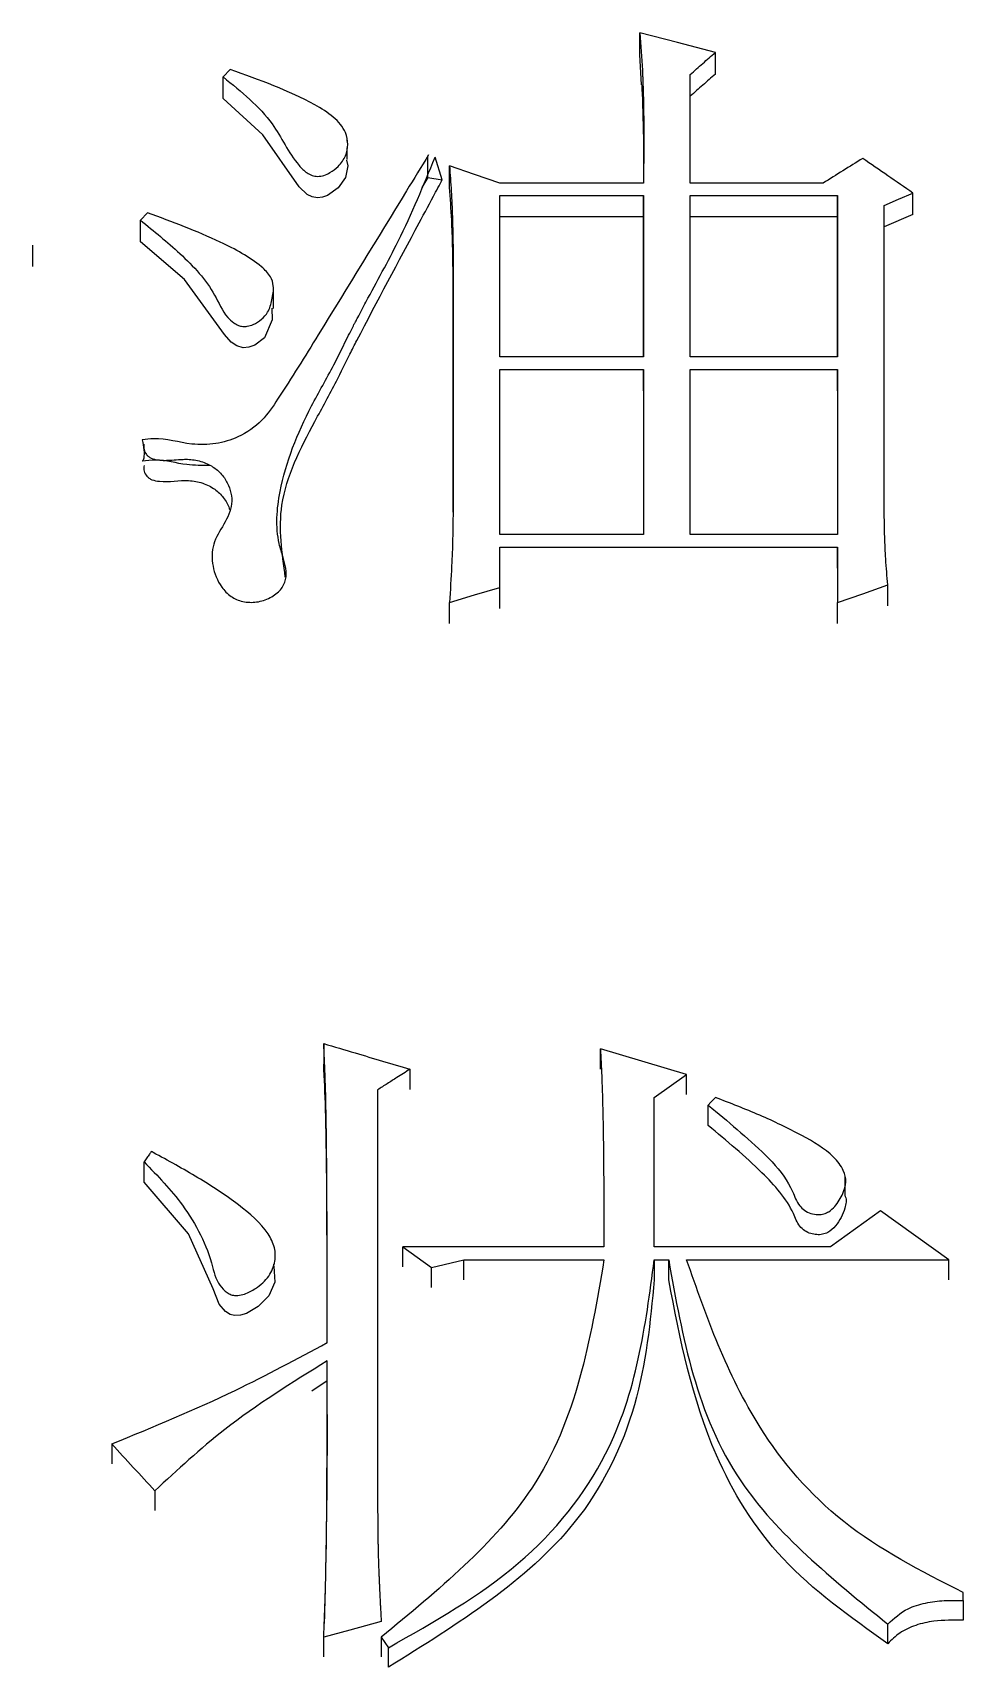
# Model space of a CAD drawing. Header units: millimetres. Extents: x 1852 to 4288, y 681 to 2404.
# Drawn here: x 2410.151 to 2412.953, y 2181.439 to 2186.363 of the extents above; entities that cross this region are included whole.
import ezdxf

# ---------------------------------------------------------------- set-up
doc = ezdxf.new("R2010")
doc.units = ezdxf.units.MM

msp = doc.modelspace()

# ---------------------------------------------------------------- linework, layer by layer
at = {"color": 7, "linetype": 'Continuous', "lineweight": 25}
for p, q in [((2411.9793, 2186.2975), (2411.9793, 2186.3629)), ((2412.2065, 2186.2383), (2412.2065, 2186.3037)), ((2410.7461, 2186.2518), (2410.7245, 2186.2296)), ((2411.9838, 2186.2058), (2411.9793, 2186.2975)), ((2410.7245, 2186.1643), (2410.7245, 2186.2296)), ((2412.1308, 2185.9099), (2412.1308, 2186.237)), ((2411.0977, 2186.0364), (2411.0977, 2186.0457)), ((2411.0977, 2185.9807), (2411.0977, 2186.0165)), ((2411.3844, 2185.9194), (2411.3627, 2185.9881)), ((2411.406, 2185.8971), (2411.406, 2185.962)), ((2411.3411, 2185.9268), (2411.3225, 2185.8966)), ((2411.3411, 2185.9268), (2411.3844, 2185.9194)), ((2411.9901, 2185.9099), (2411.5574, 2185.9099)), ((2412.531, 2185.9099), (2412.1308, 2185.9099)), ((2411.5574, 2185.8726), (2411.9901, 2185.8726)), ((2411.5574, 2185.3863), (2411.5574, 2185.8726)), ((2411.9901, 2185.8726), (2411.9901, 2185.3862)), ((2411.9901, 2185.8078), (2411.9901, 2185.8726)), ((2412.1308, 2185.8726), (2412.5743, 2185.8726)), ((2412.1308, 2185.3862), (2412.1308, 2185.8726)), ((2412.5743, 2185.8726), (2412.5743, 2185.3862)), ((2412.5743, 2185.8078), (2412.5743, 2185.8726)), ((2412.8014, 2185.8152), (2412.8014, 2185.88)), ((2410.4973, 2185.8204), (2410.4757, 2185.798)), ((2411.9901, 2185.8078), (2411.5574, 2185.8078)), ((2411.9901, 2185.3862), (2411.9901, 2185.8078)), ((2412.5743, 2185.8078), (2412.1308, 2185.8078)), ((2412.5743, 2185.3862), (2412.5743, 2185.8078)), ((2412.7149, 2184.9116), (2412.7149, 2185.8428)), ((2412.8014, 2185.8152), (2412.7149, 2185.778)), ((2410.4757, 2185.7333), (2410.4757, 2185.798)), ((2410.1512, 2185.6587), (2410.1512, 2185.7233)), ((2411.4168, 2185.7084), (2411.4168, 2184.9192)), ((2411.4168, 2185.7084), (2411.4168, 2185.6438)), ((2411.4168, 2184.9192), (2411.4168, 2185.6438)), ((2410.8759, 2185.5326), (2410.8759, 2185.5975)), ((2411.9901, 2185.3862), (2411.5574, 2185.3863)), ((2412.5743, 2185.3862), (2412.1308, 2185.3862)), ((2411.5574, 2185.3487), (2411.9901, 2185.3487)), ((2411.5575, 2184.8512), (2411.5574, 2185.3487)), ((2411.9901, 2185.3487), (2411.9901, 2184.8512)), ((2411.9901, 2185.2846), (2411.9901, 2185.3487)), ((2412.1308, 2185.3487), (2412.5743, 2185.3487)), ((2412.1308, 2184.8512), (2412.1308, 2185.3487)), ((2412.5743, 2185.3487), (2412.5743, 2184.8512)), ((2412.5743, 2185.2846), (2412.5743, 2185.3487)), ((2410.4865, 2185.1123), (2410.4865, 2185.1229)), ((2411.9901, 2184.8512), (2411.5575, 2184.8512)), ((2412.5743, 2184.8512), (2412.1308, 2184.8512)), ((2411.5575, 2184.8133), (2412.5743, 2184.8133)), ((2411.5575, 2184.6921), (2411.5575, 2184.8133)), ((2412.5743, 2184.8133), (2412.5743, 2184.6466)), ((2412.5743, 2184.75), (2412.5743, 2184.8133)), ((2411.5575, 2184.629), (2411.5575, 2184.6921)), ((2412.7257, 2184.6365), (2412.7257, 2184.6997)), ((2411.406, 2184.5835), (2411.406, 2184.6466)), ((2412.5743, 2184.5835), (2412.5743, 2184.6466)), ((2411.0274, 2183.318), (2411.0274, 2183.2568)), ((2412.12, 2183.2253), (2411.8603, 2183.3026)), ((2411.8603, 2183.2413), (2411.8603, 2183.3026)), ((2411.287, 2183.2408), (2411.287, 2183.1796)), ((2412.0226, 2183.1557), (2412.12, 2183.2253)), ((2412.12, 2183.1642), (2412.12, 2183.2253)), ((2411.1897, 2183.1789), (2411.1897, 2181.9631)), ((2412.0226, 2182.7057), (2412.0226, 2183.1557)), ((2412.1849, 2183.0713), (2412.1849, 2183.1326)), ((2410.4865, 2182.901), (2410.4865, 2182.962)), ((2412.5974, 2182.859), (2412.5974, 2182.92)), ((2412.7041, 2182.8145), (2412.5527, 2182.7057)), ((2412.9096, 2182.6667), (2412.7041, 2182.8145)), ((2410.8767, 2182.7077), (2410.8767, 2182.7113)), ((2411.2654, 2182.7057), (2411.3519, 2182.6434)), ((2411.8712, 2182.7057), (2411.2654, 2182.7057)), ((2411.2654, 2182.6453), (2411.2654, 2182.7057)), ((2412.5527, 2182.7057), (2412.0226, 2182.7057)), ((2411.3519, 2182.6434), (2411.4493, 2182.6668)), ((2411.4493, 2182.6668), (2411.8712, 2182.6668)), ((2411.4493, 2182.6064), (2411.4493, 2182.6668)), ((2412.0226, 2182.6668), (2412.0659, 2182.6668)), ((2412.0226, 2182.6668), (2412.0226, 2182.6064)), ((2412.0659, 2182.6064), (2412.0659, 2182.6668)), ((2412.12, 2182.6668), (2412.9096, 2182.6667)), ((2412.9096, 2182.6064), (2412.9096, 2182.6667)), ((2410.8767, 2182.6506), (2410.8767, 2182.6541)), ((2411.3519, 2182.5831), (2411.3519, 2182.6434)), ((2411.0382, 2182.3569), (2411.0382, 2182.3602)), ((2411.0382, 2182.3023), (2410.9913, 2182.2709)), ((2410.3893, 2182.112), (2410.3893, 2182.0524)), ((2410.5189, 2181.971), (2410.5189, 2181.9116)), ((2412.9529, 2181.6405), (2412.9529, 2181.6642)), ((2412.9529, 2181.6405), (2412.9529, 2181.5815)), ((2411.0274, 2181.4712), (2411.0274, 2181.5301)), ((2411.2005, 2181.5301), (2411.2221, 2181.4985)), ((2411.2005, 2181.5301), (2411.2005, 2181.4712)), ((2411.2005, 2181.5301), (2411.2005, 2181.5185)), ((2412.7257, 2181.5106), (2412.7257, 2181.5695))]:
    msp.add_line(p, q, dxfattribs=at)
at = {"color": 7, "linetype": 'Continuous', "lineweight": 25, "flags": 128}
for points in [[(2412.2065, 2186.3037), (2412.0929, 2186.3333), (2411.9793, 2186.3629)], [(2411.0961, 2185.9793), (2411.0997, 2185.9615), (2411.093, 2185.927), (2411.0708, 2185.8954), (2411.0384, 2185.8724), (2411.0238, 2185.8671), (2411.009, 2185.8652), (2410.9927, 2185.8683), (2410.9775, 2185.8758), (2410.9531, 2185.8983), (2410.844, 2186.0548), (2410.7245, 2186.1643), (2410.7245, 2186.1643)], [(2411.3411, 2185.9268), (2411.3411, 2185.956), (2411.3411, 2185.9739), (2411.3411, 2185.9918)], [(2411.5574, 2185.9099), (2411.4817, 2185.9359), (2411.406, 2185.962)], [(2412.7149, 2185.8428), (2412.7582, 2185.8614), (2412.8014, 2185.88)], [(2410.8716, 2185.5335), (2410.8721, 2185.4982), (2410.8493, 2185.4443), (2410.8199, 2185.4221), (2410.8022, 2185.4155), (2410.7844, 2185.4139), (2410.7658, 2185.4193), (2410.7492, 2185.4305), (2410.7285, 2185.4537), (2410.6087, 2185.6193), (2410.4757, 2185.7333), (2410.4757, 2185.7333)], [(2411.406, 2184.6466), (2411.4817, 2184.6694), (2411.5575, 2184.6921)], [(2412.5743, 2184.6466), (2412.65, 2184.6732), (2412.7257, 2184.6997)], [(2412.2065, 2183.1557), (2412.201, 2183.1498), (2412.193, 2183.1412), (2412.1849, 2183.1325)], [(2410.8763, 2182.6501), (2410.8773, 2182.6481), (2410.8798, 2182.5999), (2410.8621, 2182.5578), (2410.8305, 2182.526), (2410.7944, 2182.5051), (2410.7773, 2182.4999), (2410.7589, 2182.4989), (2410.746, 2182.5023), (2410.7315, 2182.5113), (2410.7126, 2182.5331), (2410.6941, 2182.5793), (2410.62, 2182.745), (2410.4865, 2182.901), (2410.4865, 2182.901)], [(2411.2005, 2181.5774), (2411.1532, 2181.5645), (2411.1058, 2181.5515), (2411.0274, 2181.5301)], [(2411.2221, 2181.4397), (2411.2221, 2181.4658), (2411.2221, 2181.4822), (2411.2221, 2181.4985)]]:
    msp.add_lwpolyline(points, dxfattribs=at)
at = {"color": 7, "linetype": 'Continuous', "lineweight": 25}
for points, knots in [([(2411.9793, 2186.3629), (2411.9821, 2186.3253), (2411.9852, 2186.283), (2411.9872, 2186.2382), (2411.9878, 2186.2264), (2411.9882, 2186.2146), (2411.9887, 2186.2004), (2411.9892, 2186.1863), (2411.9896, 2186.1721), (2411.9899, 2186.158), (2411.9902, 2186.1438), (2411.9904, 2186.1296), (2411.9906, 2186.1155), (2411.9908, 2186.1013), (2411.9909, 2186.0871), (2411.9909, 2186.0729), (2411.991, 2186.0587), (2411.991, 2186.0445), (2411.991, 2186.0303), (2411.9909, 2186.0161), (2411.9909, 2186.0043), (2411.9908, 2185.9948), (2411.9908, 2185.9877), (2411.9907, 2185.9806), (2411.9907, 2185.9735), (2411.9906, 2185.9664), (2411.9906, 2185.9593), (2411.9905, 2185.9522), (2411.9905, 2185.9451), (2411.9904, 2185.938), (2411.9903, 2185.9309), (2411.9902, 2185.9215), (2411.9902, 2185.9145), (2411.9901, 2185.9099)], [0, 0, 0, 0, 0.250151, 0.281419, 0.297053, 0.328322, 0.35959, 0.390858, 0.422126, 0.453395, 0.484663, 0.515931, 0.5472, 0.578468, 0.609736, 0.641004, 0.672273, 0.703541, 0.734809, 0.766077, 0.797346, 0.81298, 0.828614, 0.844248, 0.859882, 0.875516, 0.891151, 0.906785, 0.922419, 0.938053, 0.953687, 0.969321, 1, 1, 1, 1]), ([(2412.1308, 2186.237), (2412.1434, 2186.2481), (2412.1686, 2186.2703), (2412.1939, 2186.2926), (2412.2065, 2186.3037)], [0, 0, 0, 0, 0.5000004, 1, 1, 1, 1]), ([(2410.7245, 2186.2296), (2410.7796, 2186.1851), (2410.877, 2186.1064), (2410.9236, 2185.9931), (2410.9714, 2185.9433), (2410.9918, 2185.9326), (2411.0098, 2185.9289), (2411.029, 2185.9326), (2411.0504, 2185.9429), (2411.0747, 2185.9619), (2411.0956, 2185.9911), (2411.1017, 2186.027), (2411.0942, 2186.0689), (2411.0582, 2186.1115), (2410.9447, 2186.181), (2410.8342, 2186.2204), (2410.7461, 2186.2518)], [0, 0, 0, 0, 0.207529, 0.367373, 0.400836, 0.41667, 0.431354, 0.448141, 0.466694, 0.497248, 0.538464, 0.578549, 0.619959, 0.682144, 0.746848, 1, 1, 1, 1]), ([(2411.9856, 2186.206), (2411.9854, 2186.2055), (2411.9851, 2186.2049), (2411.9869, 2186.1611), (2411.9897, 2186.0696), (2411.9902, 2185.9911), (2411.9902, 2185.9447), (2411.9902, 2185.9327), (2411.9903, 2185.9335), (2411.9903, 2185.9337)], [0, 0, 0, 0, 0.081077, 0.117449, 0.556537, 0.754335, 0.89427, 0.96305, 1, 1, 1, 1]), ([(2412.2065, 2186.2383), (2412.1939, 2186.2272), (2412.1686, 2186.205), (2412.1434, 2186.1828), (2412.1308, 2186.1717)], [0, 0, 0, 0, 0.499998, 1, 1, 1, 1]), ([(2411.3429, 2185.9948), (2411.3208, 2185.9588), (2411.2104, 2185.7785), (2411.0606, 2185.5324), (2410.917, 2185.3013), (2410.8453, 2185.1927), (2410.7789, 2185.1453), (2410.7029, 2185.1223), (2410.6146, 2185.1206), (2410.5427, 2185.1444), (2410.4925, 2185.138), (2410.481, 2185.1365)], [0, 0, 0, 0, 0.101091, 0.505417, 0.686144, 0.747623, 0.809949, 0.856214, 0.902538, 0.977672, 1, 1, 1, 1]), ([(2410.4866, 2185.1229), (2410.486, 2185.1177), (2410.4848, 2185.107), (2410.4915, 2185.0944), (2410.4996, 2185.086), (2410.5107, 2185.0793), (2410.5347, 2185.0736), (2410.5652, 2185.0754), (2410.5928, 2185.0772), (2410.6206, 2185.0786), (2410.6533, 2185.0747), (2410.69, 2185.0595), (2410.719, 2185.0362), (2410.7384, 2185.0075), (2410.7495, 2184.9761), (2410.7526, 2184.9329), (2410.7279, 2184.8816), (2410.6896, 2184.8231), (2410.6901, 2184.7554), (2410.7109, 2184.701), (2410.7411, 2184.6683), (2410.7647, 2184.6552), (2410.7839, 2184.6492), (2410.8045, 2184.6465), (2410.8258, 2184.6476), (2410.8469, 2184.6526), (2410.8665, 2184.661), (2410.8839, 2184.6717), (2410.8977, 2184.6847), (2410.9075, 2184.6997), (2410.919, 2184.7322), (2410.9077, 2184.775), (2410.8807, 2184.8607), (2410.8931, 2185.0202), (2410.9653, 2185.1987), (2411.053, 2185.3502), (2411.0915, 2185.4302), (2411.1119, 2185.4705), (2411.1179, 2185.4824), (2411.1199, 2185.4863), (2411.1214, 2185.4892), (2411.1245, 2185.495), (2411.1357, 2185.5162), (2411.1783, 2185.5973), (2411.267, 2185.7556), (2411.3278, 2185.9031), (2411.3627, 2185.9881)], [0, 0, 0, 0, 0.00737, 0.015009, 0.018555, 0.022128, 0.030111, 0.045178, 0.055064, 0.060343, 0.075509, 0.090437, 0.104896, 0.120548, 0.135595, 0.150698, 0.180779, 0.211233, 0.242231, 0.273349, 0.290015, 0.297441, 0.304692, 0.312416, 0.319982, 0.327794, 0.336224, 0.34425, 0.351944, 0.359644, 0.367692, 0.398957, 0.418859, 0.492604, 0.619034, 0.682459, 0.727701, 0.740175, 0.743874, 0.745883, 0.74615, 0.748384, 0.7547, 0.77878, 0.872725, 1, 1, 1, 1]), ([(2411.406, 2185.962), (2411.4079, 2185.9364), (2411.4118, 2185.8851), (2411.4155, 2185.8006), (2411.4164, 2185.7416), (2411.4168, 2185.7084)], [0, 0, 0, 0, 0.303893, 0.607799, 1, 1, 1, 1]), ([(2412.65, 2185.9843), (2412.6302, 2185.9719), (2412.5905, 2185.9471), (2412.5508, 2185.9223), (2412.531, 2185.9099)], [0, 0, 0, 0, 0.5, 1, 1, 1, 1]), ([(2412.8014, 2185.88), (2412.7762, 2185.8974), (2412.7257, 2185.9322), (2412.6752, 2185.967), (2412.65, 2185.9843)], [0, 0, 0, 0, 0.499999, 1, 1, 1, 1]), ([(2410.9118, 2184.7231), (2410.9016, 2184.7961), (2410.8789, 2184.9578), (2410.979, 2185.1525), (2411.0589, 2185.2996), (2411.0992, 2185.3814), (2411.1811, 2185.5407), (2411.2688, 2185.7031), (2411.3523, 2185.8601), (2411.3748, 2185.9019), (2411.3815, 2185.9142), (2411.3836, 2185.918), (2411.3844, 2185.9194)], [0, 0, 0, 0, 0.170464, 0.377976, 0.481664, 0.549904, 0.585303, 0.888417, 0.96815, 0.99006, 0.996526, 1, 1, 1, 1]), ([(2411.4168, 2185.6438), (2411.4164, 2185.6695), (2411.4157, 2185.721), (2411.4128, 2185.8055), (2411.4085, 2185.8641), (2411.406, 2185.8971)], [0, 0, 0, 0, 0.304283, 0.608582, 1, 1, 1, 1]), ([(2410.4757, 2185.798), (2410.5161, 2185.7653), (2410.6009, 2185.6967), (2410.6927, 2185.5983), (2410.7232, 2185.5189), (2410.7533, 2185.4904), (2410.7692, 2185.4813), (2410.7835, 2185.4777), (2410.799, 2185.4784), (2410.8192, 2185.4849), (2410.8413, 2185.4991), (2410.8634, 2185.5241), (2410.8719, 2185.5597), (2410.879, 2185.5958), (2410.8682, 2185.6314), (2410.8174, 2185.6807), (2410.6927, 2185.7476), (2410.5714, 2185.7928), (2410.4973, 2185.8204)], [0, 0, 0, 0, 0.145124, 0.304252, 0.383323, 0.40611, 0.420719, 0.431527, 0.442364, 0.458238, 0.484495, 0.512276, 0.553409, 0.599258, 0.628708, 0.668116, 0.797317, 1, 1, 1, 1]), ([(2410.481, 2185.1365), (2410.483, 2185.1263), (2410.4865, 2185.1086), (2410.4868, 2185.0878), (2410.4848, 2185.0769), (2410.483, 2185.0739), (2410.482, 2185.0731), (2410.4815, 2185.0728), (2410.4812, 2185.0727), (2410.481, 2185.0727)], [0, 0, 0, 0, 0.493604, 0.861876, 0.955662, 0.982084, 0.991539, 0.995796, 1, 1, 1, 1]), ([(2410.6849, 2185.0597), (2410.6615, 2185.0595), (2410.6062, 2185.0589), (2410.5398, 2185.0794), (2410.4946, 2185.0742), (2410.481, 2185.0727)], [0, 0, 0, 0, 0.339873, 0.802206, 1, 1, 1, 1]), ([(2410.4866, 2185.0591), (2410.486, 2185.0534), (2410.4848, 2185.0421), (2410.4925, 2185.029), (2410.5016, 2185.0207), (2410.5139, 2185.0144), (2410.5544, 2185.0072), (2410.606, 2185.0184), (2410.6641, 2185.0081), (2410.7004, 2184.9892), (2410.7269, 2184.9624), (2410.7406, 2184.9407), (2410.7432, 2184.9281), (2410.7435, 2184.9269)], [0, 0, 0, 0, 0.0613366, 0.1235675, 0.1517177, 0.1806994, 0.2473934, 0.4956869, 0.6182254, 0.7414739, 0.8594467, 0.9869153, 1, 1, 1, 1]), ([(2411.4168, 2184.9192), (2411.4165, 2184.8922), (2411.4159, 2184.8382), (2411.4124, 2184.7473), (2411.4084, 2184.6834), (2411.406, 2184.6466)], [0, 0, 0, 0, 0.297543, 0.595099, 1, 1, 1, 1]), ([(2412.7257, 2184.6997), (2412.7234, 2184.7257), (2412.7191, 2184.7741), (2412.7161, 2184.8448), (2412.7153, 2184.8893), (2412.7149, 2184.9116)], [0, 0, 0, 0, 0.368696, 0.68428, 1, 1, 1, 1]), ([(2411.0382, 2182.4173), (2411.0382, 2182.4672), (2411.0381, 2182.5235), (2411.038, 2182.5828), (2411.038, 2182.5983), (2411.0379, 2182.6108), (2411.0379, 2182.6264), (2411.0379, 2182.642), (2411.0378, 2182.6669), (2411.0377, 2182.6919), (2411.0376, 2182.723), (2411.0375, 2182.7479), (2411.0374, 2182.779), (2411.0373, 2182.8039), (2411.0371, 2182.8475), (2411.0368, 2182.891), (2411.0365, 2182.9531), (2411.0356, 2183.0409), (2411.0345, 2183.1289), (2411.0324, 2183.1983), (2411.0315, 2183.2235), (2411.0307, 2183.2424), (2411.0301, 2183.2582), (2411.0295, 2183.2708), (2411.029, 2183.2834), (2411.0283, 2183.2991), (2411.0277, 2183.3117), (2411.0274, 2183.318)], [0, 0, 0, 0, 0.165615, 0.186317, 0.196668, 0.21737, 0.227722, 0.248424, 0.269126, 0.31053, 0.331232, 0.372636, 0.393338, 0.434742, 0.455444, 0.538253, 0.579657, 0.662465, 0.831215, 0.873409, 0.894506, 0.915603, 0.9367, 0.947248, 0.957797, 0.978898, 1, 1, 1, 1]), ([(2411.0274, 2183.318), (2411.0589, 2183.3086), (2411.1179, 2183.2911), (2411.2045, 2183.2653), (2411.2595, 2183.2489), (2411.287, 2183.2408)], [0, 0, 0, 0, 0.364009, 0.682004, 1, 1, 1, 1]), ([(2411.8603, 2183.3026), (2411.8618, 2183.2751), (2411.8641, 2183.234), (2411.867, 2183.1379), (2411.8691, 2183.0417), (2411.8699, 2182.9556), (2411.8702, 2182.9229), (2411.8702, 2182.9143), (2411.8703, 2182.9057), (2411.8704, 2182.8954), (2411.8705, 2182.885), (2411.8705, 2182.8764), (2411.8706, 2182.8678), (2411.8706, 2182.8592), (2411.8707, 2182.8488), (2411.8707, 2182.8385), (2411.8708, 2182.8281), (2411.8708, 2182.8195), (2411.8708, 2182.8109), (2411.8709, 2182.8023), (2411.8709, 2182.7919), (2411.8709, 2182.7833), (2411.871, 2182.7764), (2411.871, 2182.7712), (2411.871, 2182.766), (2411.871, 2182.7608), (2411.871, 2182.7557), (2411.871, 2182.7505), (2411.8711, 2182.7453), (2411.8711, 2182.7401), (2411.8711, 2182.735), (2411.8711, 2182.7298), (2411.8711, 2182.7255), (2411.8711, 2182.7211), (2411.8711, 2182.7148), (2411.8712, 2182.7094), (2411.8712, 2182.7057)], [0, 0, 0, 0, 0.1383433, 0.207516, 0.4842053, 0.6225493, 0.6398422, 0.6484887, 0.6657816, 0.6830745, 0.7003674, 0.7176603, 0.7263067, 0.7435996, 0.7608926, 0.7781855, 0.7954784, 0.8127713, 0.8214177, 0.8387106, 0.8560035, 0.8732965, 0.8819429, 0.8905894, 0.8992358, 0.9078823, 0.9165287, 0.9251752, 0.9338216, 0.9424681, 0.9511145, 0.959761, 0.9684074, 0.9727307, 0.9813771, 1, 1, 1, 1]), ([(2411.0381, 2182.4172), (2411.0381, 2182.4471), (2411.038, 2182.527), (2411.0377, 2182.6565), (2411.0372, 2182.7623), (2411.0368, 2182.8306), (2411.0366, 2182.8617), (2411.0363, 2182.9362), (2411.0349, 2183.0231), (2411.0327, 2183.1423), (2411.0295, 2183.2117), (2411.0274, 2183.2565)], [0, 0, 0, 0, 0.106229, 0.28391, 0.461592, 0.483802, 0.528222, 0.572642, 0.750327, 0.839168, 1, 1, 1, 1]), ([(2411.287, 2183.2408), (2411.2739, 2183.2324), (2411.2511, 2183.2179), (2411.2187, 2183.1973), (2411.1993, 2183.185), (2411.1897, 2183.1789)], [0, 0, 0, 0, 0.404151, 0.702075, 1, 1, 1, 1]), ([(2412.185, 2183.1325), (2412.1924, 2183.1265), (2412.2293, 2183.0963), (2412.3224, 2183.0158), (2412.4236, 2182.9248), (2412.4521, 2182.8368), (2412.4737, 2182.8151), (2412.4935, 2182.8058), (2412.5141, 2182.8023), (2412.5332, 2182.8045), (2412.5511, 2182.8125), (2412.5729, 2182.8329), (2412.59, 2182.8635), (2412.6024, 2182.9009), (2412.5929, 2182.9403), (2412.552, 2182.9929), (2412.461, 2183.0461), (2412.3407, 2183.104), (2412.2514, 2183.1384), (2412.2065, 2183.1557)], [0, 0, 0, 0, 0.025946, 0.129765, 0.338783, 0.385933, 0.404152, 0.422428, 0.440778, 0.454644, 0.468541, 0.48998, 0.535407, 0.570955, 0.607001, 0.655235, 0.757864, 0.878395, 1, 1, 1, 1]), ([(2412.5972, 2182.8587), (2412.5973, 2182.8584), (2412.6026, 2182.8471), (2412.5953, 2182.814), (2412.5776, 2182.7769), (2412.5504, 2182.7504), (2412.5291, 2182.7427), (2412.5112, 2182.7419), (2412.4927, 2182.7454), (2412.4746, 2182.7538), (2412.4538, 2182.7736), (2412.4309, 2182.8401), (2412.3375, 2182.9444), (2412.2404, 2183.0251), (2412.185, 2183.0713)], [0, 0, 0, 0, 0.001631, 0.062853, 0.163889, 0.211021, 0.234976, 0.258905, 0.283733, 0.31285, 0.343972, 0.415614, 0.666074, 1, 1, 1, 1]), ([(2410.4865, 2182.962), (2410.5272, 2182.9197), (2410.6187, 2182.8247), (2410.6811, 2182.7004), (2410.6995, 2182.6176), (2410.7123, 2182.5929), (2410.7252, 2182.5759), (2410.7417, 2182.5642), (2410.7553, 2182.5592), (2410.7716, 2182.5587), (2410.7953, 2182.5646), (2410.8289, 2182.5831), (2410.865, 2182.6155), (2410.8827, 2182.6601), (2410.8817, 2182.7049), (2410.8507, 2182.7673), (2410.7681, 2182.8381), (2410.6484, 2182.9165), (2410.5573, 2182.9663), (2410.51, 2182.9921), (2410.5082, 2182.9931)], [0, 0, 0, 0, 0.1480931, 0.3328619, 0.3646978, 0.380614, 0.4069728, 0.4189651, 0.429085, 0.4392395, 0.4542826, 0.4830923, 0.5286093, 0.5720408, 0.6096716, 0.6511146, 0.7557311, 0.8730506, 0.9951641, 1, 1, 1, 1]), ([(2410.5082, 2182.9931), (2410.5063, 2182.9904), (2410.5018, 2182.9839), (2410.4946, 2182.9736), (2410.4892, 2182.9659), (2410.4865, 2182.962)], [0, 0, 0, 0, 0.256452, 0.628226, 1, 1, 1, 1]), ([(2411.8712, 2182.6668), (2411.8301, 2182.4253), (2411.7558, 2181.9883), (2411.3721, 2181.6717), (2411.2005, 2181.5301)], [0, 0, 0, 0, 0.552698, 1, 1, 1, 1]), ([(2411.2221, 2181.4985), (2411.3602, 2181.5766), (2411.6321, 2181.7303), (2411.9525, 2182.1363), (2411.9962, 2182.4668), (2412.0226, 2182.6668)], [0, 0, 0, 0, 0.289357, 0.569882, 1, 1, 1, 1]), ([(2412.0659, 2182.6668), (2412.1076, 2182.4326), (2412.1831, 2182.0094), (2412.5582, 2181.7053), (2412.7257, 2181.5695)], [0, 0, 0, 0, 0.55346, 1, 1, 1, 1]), ([(2412.9529, 2181.6642), (2412.8259, 2181.7293), (2412.5756, 2181.8579), (2412.2792, 2182.211), (2412.1801, 2182.4948), (2412.12, 2182.6668)], [0, 0, 0, 0, 0.288413, 0.568681, 1, 1, 1, 1]), ([(2412.0226, 2182.6061), (2412.0105, 2182.4802), (2411.9861, 2182.227), (2411.7706, 2181.7816), (2411.4316, 2181.5701), (2411.2221, 2181.4394)], [0, 0, 0, 0, 0.274338, 0.5515, 1, 1, 1, 1]), ([(2412.7257, 2181.5103), (2412.6128, 2181.5908), (2412.3897, 2181.7497), (2412.1575, 2182.1347), (2412.1005, 2182.4279), (2412.0659, 2182.6061)], [0, 0, 0, 0, 0.287076, 0.566904, 1, 1, 1, 1]), ([(2410.3893, 2182.112), (2410.5148, 2182.1637), (2410.7383, 2182.256), (2410.9467, 2182.3681), (2411.0382, 2182.4173)], [0, 0, 0, 0, 0.561153, 1, 1, 1, 1]), ([(2411.0382, 2182.3626), (2410.9317, 2182.2965), (2410.7429, 2182.1793), (2410.587, 2182.0342), (2410.5189, 2181.971)], [0, 0, 0, 0, 0.563978, 1, 1, 1, 1]), ([(2411.0274, 2181.5301), (2411.0277, 2181.5361), (2411.0281, 2181.548), (2411.0287, 2181.563), (2411.0293, 2181.578), (2411.0297, 2181.5899), (2411.0303, 2181.6049), (2411.0307, 2181.6169), (2411.0312, 2181.6318), (2411.0316, 2181.6438), (2411.0321, 2181.6587), (2411.0325, 2181.6707), (2411.0328, 2181.6826), (2411.0331, 2181.6946), (2411.0336, 2181.7155), (2411.0349, 2181.7813), (2411.0362, 2181.8529), (2411.0368, 2181.9603), (2411.0372, 2182.0258), (2411.0375, 2182.0853), (2411.0375, 2182.1002), (2411.0376, 2182.1121), (2411.0376, 2182.124), (2411.0377, 2182.1359), (2411.0377, 2182.1508), (2411.0378, 2182.1626), (2411.0378, 2182.1775), (2411.0378, 2182.1894), (2411.0379, 2182.2043), (2411.0379, 2182.2161), (2411.038, 2182.231), (2411.038, 2182.2429), (2411.038, 2182.2548), (2411.038, 2182.2666), (2411.0381, 2182.2785), (2411.0381, 2182.2889), (2411.0381, 2182.2963), (2411.0381, 2182.3022), (2411.0381, 2182.3097), (2411.0381, 2182.3156), (2411.0382, 2182.3215), (2411.0382, 2182.3275), (2411.0382, 2182.3334), (2411.0382, 2182.3408), (2411.0382, 2182.3468), (2411.0382, 2182.3545), (2411.0382, 2182.3593), (2411.0382, 2182.3626)], [0, 0, 0, 0, 0.021479, 0.042959, 0.053699, 0.075178, 0.085918, 0.107397, 0.118137, 0.139616, 0.150356, 0.171836, 0.182575, 0.193315, 0.214795, 0.257754, 0.42959, 0.472549, 0.644384, 0.665864, 0.687343, 0.698083, 0.708823, 0.730302, 0.741042, 0.762521, 0.773261, 0.79474, 0.80548, 0.82696, 0.837699, 0.859179, 0.869918, 0.880658, 0.902138, 0.912877, 0.918247, 0.928987, 0.934357, 0.945097, 0.950466, 0.955836, 0.966576, 0.971946, 0.982686, 0.988055, 1, 1, 1, 1]), ([(2411.0379, 2182.201), (2411.0373, 2182.0802), (2411.0364, 2181.905), (2411.0324, 2181.7073), (2411.0301, 2181.6192), (2411.0292, 2181.5816), (2411.029, 2181.5743), (2411.029, 2181.5717), (2411.029, 2181.5714), (2411.029, 2181.5713)], [0, 0, 0, 0, 0.550092, 0.798339, 0.953196, 0.981605, 0.991175, 0.997773, 1, 1, 1, 1]), ([(2410.5189, 2181.971), (2410.4973, 2181.9945), (2410.4541, 2182.0415), (2410.4109, 2182.0885), (2410.3893, 2182.112)], [0, 0, 0, 0, 0.5, 1, 1, 1, 1]), ([(2411.1897, 2181.9631), (2411.1897, 2181.9274), (2411.1898, 2181.8828), (2411.1904, 2181.8337), (2411.1907, 2181.818), (2411.1908, 2181.8091), (2411.1909, 2181.8024), (2411.1911, 2181.7957), (2411.1912, 2181.7901), (2411.1913, 2181.7845), (2411.1915, 2181.7789), (2411.1917, 2181.7722), (2411.1919, 2181.7655), (2411.192, 2181.7599), (2411.1922, 2181.7543), (2411.1924, 2181.7488), (2411.1926, 2181.7421), (2411.1929, 2181.7354), (2411.1931, 2181.7286), (2411.1933, 2181.7231), (2411.1936, 2181.7175), (2411.1938, 2181.7119), (2411.1941, 2181.7052), (2411.1943, 2181.6996), (2411.1946, 2181.694), (2411.1948, 2181.6884), (2411.1951, 2181.6817), (2411.1954, 2181.675), (2411.1957, 2181.6694), (2411.196, 2181.6638), (2411.1963, 2181.6582), (2411.1966, 2181.6515), (2411.1969, 2181.6448), (2411.1972, 2181.6392), (2411.1975, 2181.6336), (2411.1978, 2181.628), (2411.1982, 2181.6213), (2411.1985, 2181.6146), (2411.1988, 2181.609), (2411.1991, 2181.6034), (2411.1994, 2181.5978), (2411.1998, 2181.5911), (2411.2001, 2181.5843), (2411.2004, 2181.5797), (2411.2005, 2181.5774)], [0, 0, 0, 0, 0.2780678, 0.3475847, 0.3823431, 0.3997222, 0.4171014, 0.4344806, 0.4518598, 0.4605494, 0.4779286, 0.4953078, 0.512687, 0.5300662, 0.5387558, 0.556135, 0.5735142, 0.5908934, 0.6082725, 0.6256517, 0.6343413, 0.6517205, 0.6690997, 0.6864789, 0.6951685, 0.7125477, 0.7299269, 0.7473061, 0.7646853, 0.7733748, 0.790754, 0.8081332, 0.8255124, 0.8428916, 0.8515812, 0.8689604, 0.8863396, 0.9037188, 0.921098, 0.9297875, 0.9471667, 0.9645459, 0.9822729, 1, 1, 1, 1]), ([(2412.7257, 2181.5695), (2412.7444, 2181.5869), (2412.7757, 2181.6158), (2412.839, 2181.6344), (2412.8954, 2181.642), (2412.9337, 2181.641), (2412.9529, 2181.6405)], [0, 0, 0, 0, 0.328875, 0.550213, 0.774687, 1, 1, 1, 1]), ([(2412.9529, 2181.5812), (2412.9232, 2181.5815), (2412.8745, 2181.582), (2412.8092, 2181.5677), (2412.7599, 2181.545), (2412.737, 2181.5218), (2412.7257, 2181.5103)], [0, 0, 0, 0, 0.347094, 0.570106, 0.788274, 1, 1, 1, 1])]:
    msp.add_open_spline(points, degree=3, knots=knots, dxfattribs=at)

doc.saveas('drawing.dxf')
